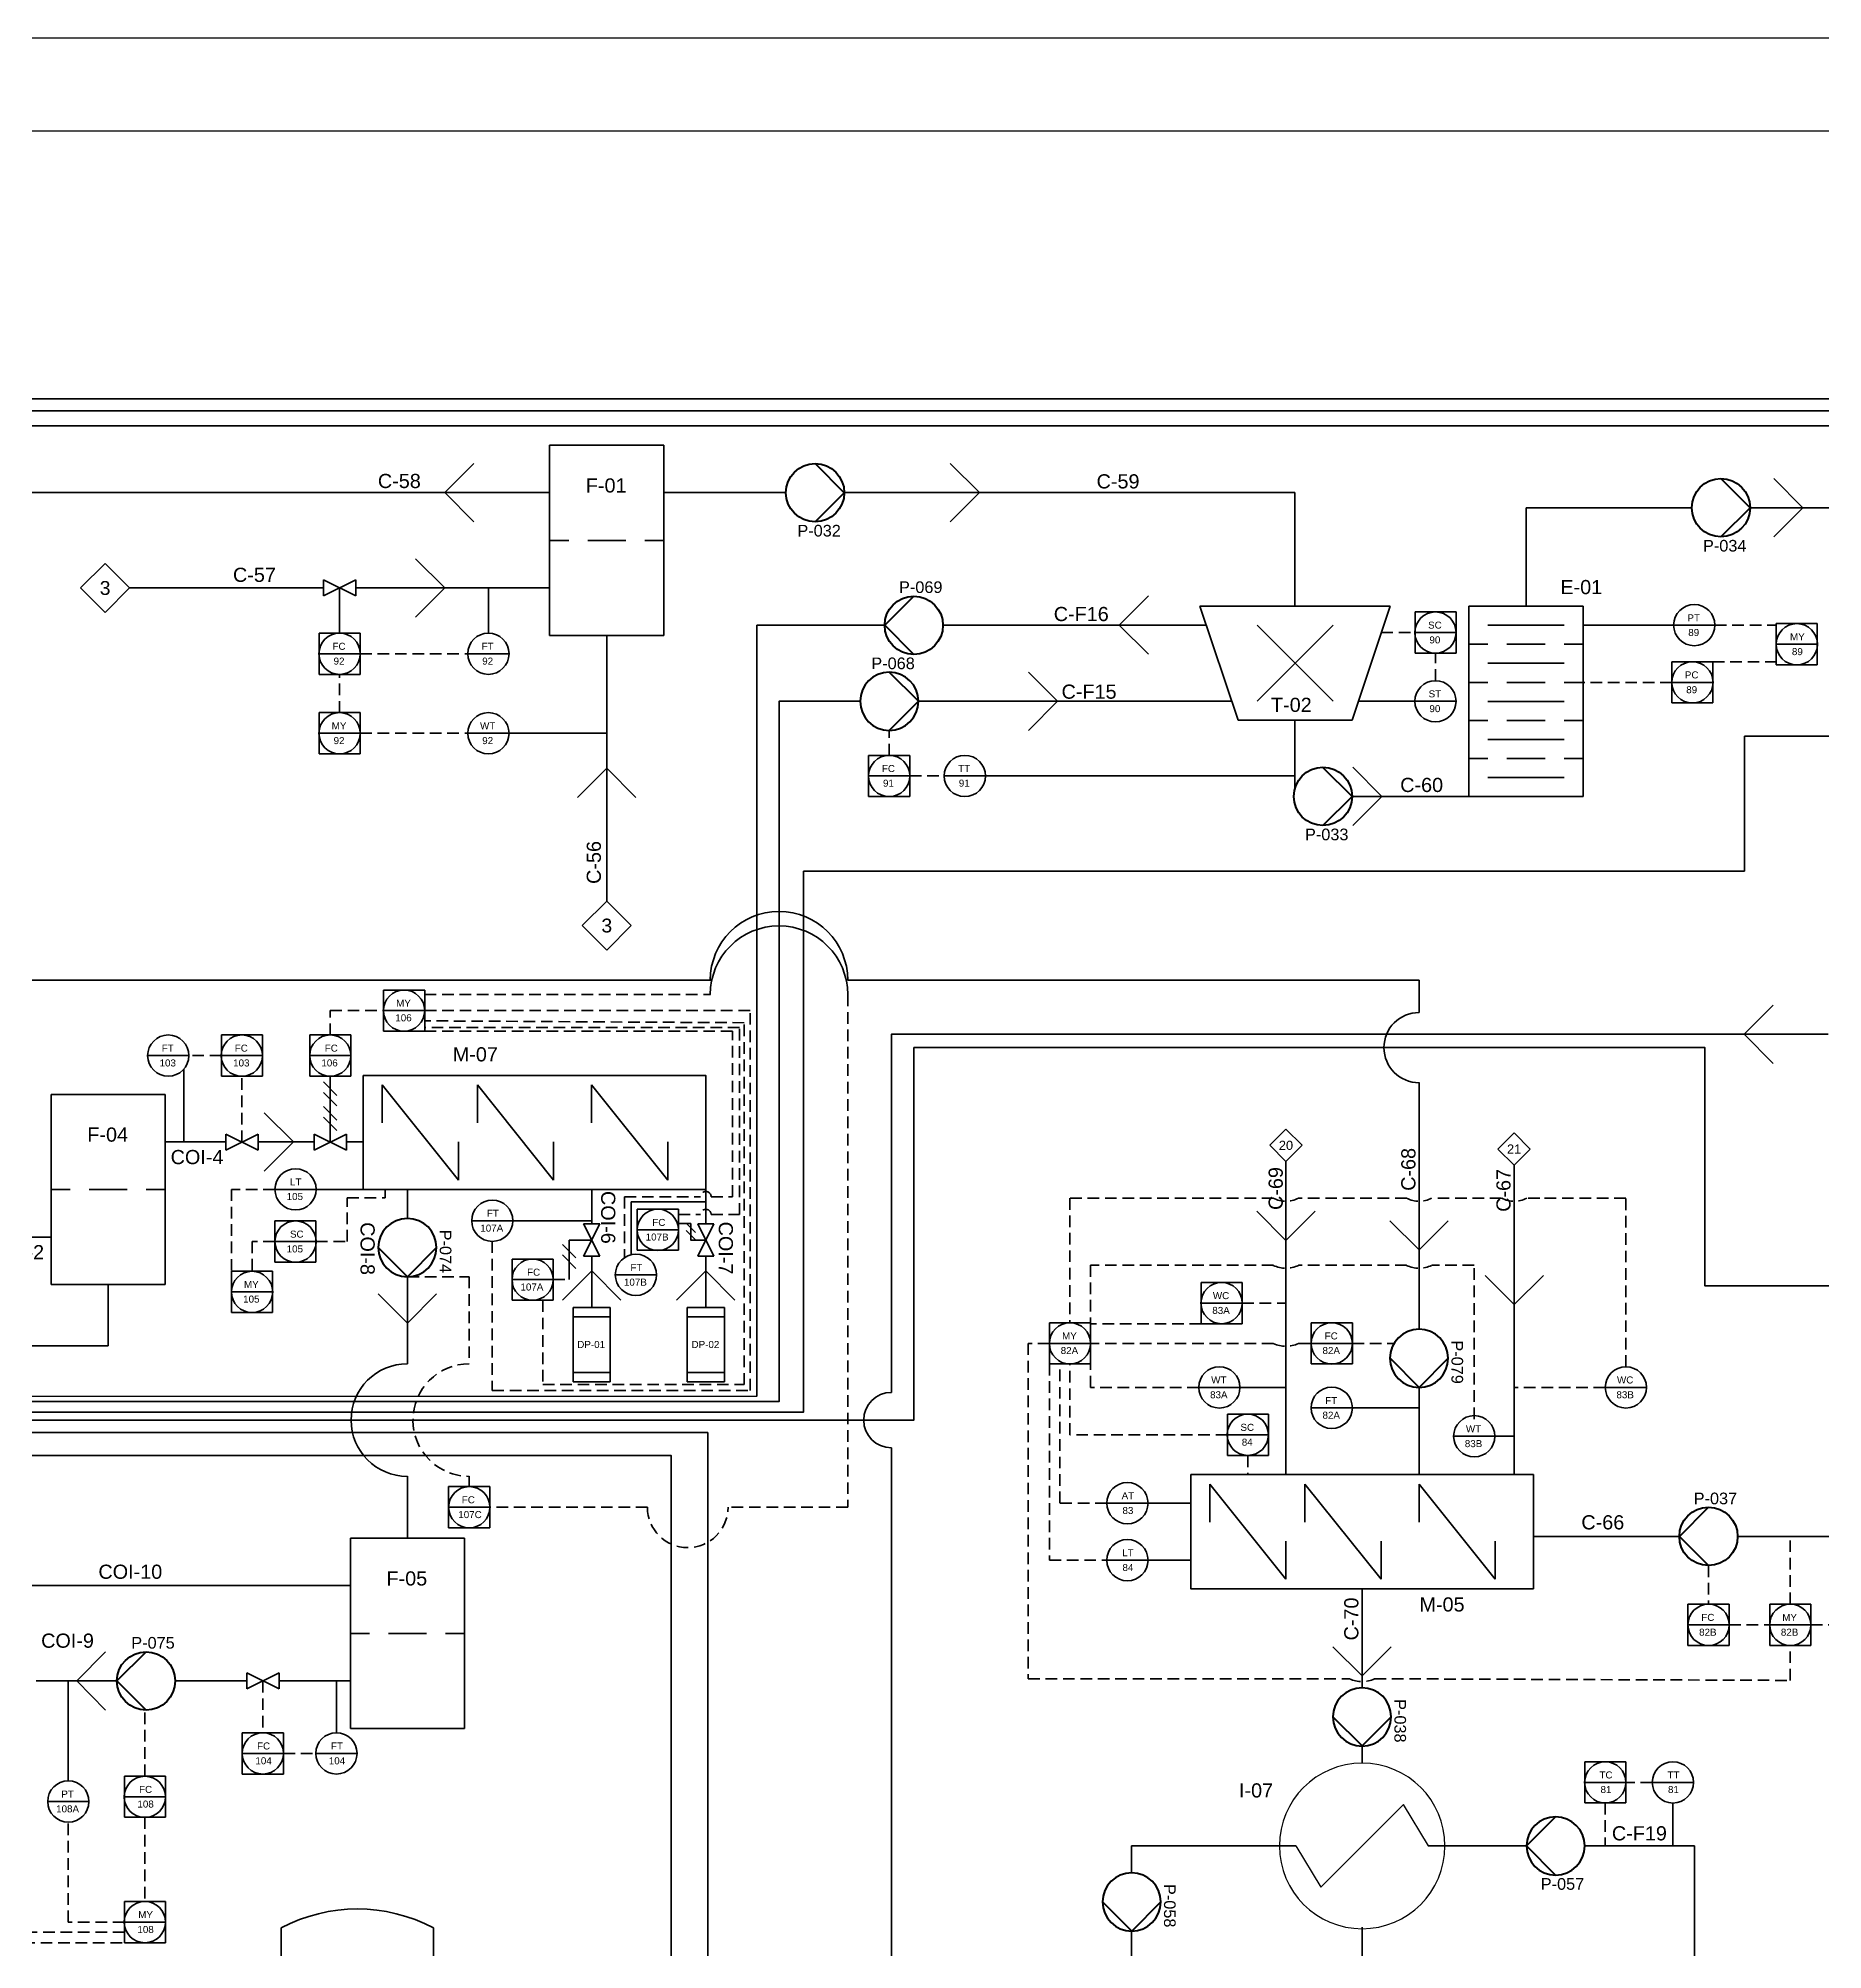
# Paper-space layout 'P&D' of a CAD drawing. Header units: inches, sheet in millimetres. Extents: x 10 to 410, y 10 to 291.
# Drawn here: x 257.3 to 353.3, y 187.7 to 290.6 of the extents above; entities that cross this region are included whole.
import ezdxf
from ezdxf.enums import TextEntityAlignment as Align

# ---------------------------------------------------------------- set-up
doc = ezdxf.new("R2010")
doc.units = ezdxf.units.IN
doc.header["$LTSCALE"] = 5
doc.header["$MEASUREMENT"] = 0
doc.linetypes.add('DASHED2', pattern=[0.375, 0.25, -0.125])
doc.linetypes.add('LÍNEAS_OCULTAS2', pattern=[0.1875, 0.125, -0.0625])
doc.styles.add('TEXTO_CUADRO', font='arial.ttf', dxfattribs={"height": 2})
doc.styles.add('TEXTO_INSTRUMENTOS', font='arial.ttf', dxfattribs={"height": 1})

# ---------------------------------------------------------------- blocks, each defined once
blk = doc.blocks.new('vessel with dished ends')
at = {"lineweight": 35}
for p, q in [((128, 243.23), (128, 254.23)), ((136, 254.23), (136, 243.23))]:
    blk.add_line(p, q, dxfattribs=at)
for centre, start, end in [((132, 246.73), 61.9275, 118.0725), ((132, 250.73), 241.9275, 298.0725)]:
    blk.add_arc(centre, 8.5, start, end, dxfattribs=at)
blk = doc.blocks.new('bomba')
at = {"lineweight": 100}
for p, q in [((186.71, 141.99), (191.7, 137)), ((191.7, 137), (186.71, 132)), ((191.71, 137), (191.7, 137)), ((186.71, 132), (186.71, 131.99))]:
    blk.add_line(p, q, dxfattribs=at)
blk.add_circle((186.71, 137), 5, dxfattribs=at)
at = {"lineweight": 100, "style": 'TEXTO_CUADRO'}
blk.add_attdef('P-101', (183.22, 129.4), '', height=2, dxfattribs=at)
blk = doc.blocks.new('INTERCAMBIADOR_DE_CALOR')
for p, q in [((1, 0), (2.5, 2.5)), ((7.5, -2.5), (2.5, 2.5)), ((0, 0), (1, 0)), ((9, 0), (7.5, -2.5)), ((9, 0), (10, 0))]:
    blk.add_line(p, q)
blk.add_circle((5, 0), 5)
at = {"style": 'TEXTO_CUADRO'}
blk.add_attdef('TAG', text='', height=2, dxfattribs=at).set_placement((5.87, -6.56), align=Align.MIDDLE_CENTER)
blk = doc.blocks.new('mezclador generico')
at = {"lineweight": 35}
for p, q in [((205.31, 253.06), (206.31, 253.06)), ((206.31, 252.56), (206.31, 252.06)), ((206.31, 252.06), (206.31, 252.56)), ((206.31, 252.56), (210.31, 247.56)), ((206.31, 252.56), (206.31, 250.56)), ((211.31, 252.56), (215.31, 247.56)), ((211.31, 252.56), (211.31, 250.56)), ((217.31, 252.56), (221.31, 247.56)), ((217.31, 252.56), (217.31, 250.56)), ((210.31, 249.56), (210.31, 247.56)), ((215.31, 249.56), (215.31, 247.56)), ((221.31, 249.56), (221.31, 247.56)), ((210.31, 247.56), (210.31, 248.06)), ((211.31, 247.06), (210.31, 247.06))]:
    blk.add_line(p, q, dxfattribs=at)
for points in [[(205.31, 253.06), (205.31, 247.06), (211.31, 247.06)], [(205.31, 253.06), (211.31, 253.06)], [(211.31, 253.06), (217.31, 253.06)], [(211.31, 247.06), (223.31, 247.06), (223.31, 252.56)], [(217.31, 253.06), (223.31, 253.06), (223.31, 252.56)]]:
    blk.add_lwpolyline(points, dxfattribs=at)
blk = doc.blocks.new('filtro presion')
at = {"lineweight": 35}
for p, q in [((303.12, 272.55), (308.12, 272.55)), ((303.12, 272.55), (303.12, 269.55)), ((303.12, 272.55), (304.12, 272.55)), ((305.12, 271.55), (305.12, 272.55)), ((307.12, 271.55), (307.12, 272.55)), ((313.12, 272.55), (308.12, 272.55)), ((309.12, 271.55), (309.12, 272.55)), ((311.12, 271.55), (311.12, 272.55)), ((313.12, 272.55), (312.12, 272.55)), ((313.12, 272.55), (313.12, 269.55)), ((304.12, 271.55), (304.12, 269.55)), ((306.12, 271.55), (306.12, 269.55)), ((308.12, 271.55), (308.12, 269.55)), ((308.12, 271.55), (308.12, 269.55)), ((310.12, 271.55), (310.12, 269.55)), ((312.12, 271.55), (312.12, 269.55)), ((305.12, 270.55), (305.12, 268.55)), ((307.12, 270.55), (307.12, 268.55)), ((309.12, 270.55), (309.12, 268.55)), ((311.12, 270.55), (311.12, 268.55)), ((303.12, 266.55), (303.12, 269.55)), ((304.12, 267.55), (304.12, 269.55)), ((306.12, 267.55), (306.12, 269.55)), ((308.12, 267.55), (308.12, 269.55)), ((308.12, 267.55), (308.12, 269.55)), ((310.12, 267.55), (310.12, 269.55)), ((312.12, 267.55), (312.12, 269.55)), ((313.12, 266.55), (313.12, 269.55)), ((305.12, 267.55), (305.12, 266.55)), ((307.12, 267.55), (307.12, 266.55)), ((309.12, 267.55), (309.12, 266.55)), ((311.12, 267.55), (311.12, 266.55)), ((303.12, 266.55), (308.12, 266.55)), ((303.12, 266.55), (304.12, 266.55)), ((313.12, 266.55), (308.12, 266.55)), ((313.12, 266.55), (312.12, 266.55))]:
    blk.add_line(p, q, dxfattribs=at)
blk = doc.blocks.new('crushing-grinding mixer')
at = {"lineweight": 35}
for p, q in [((30.77, 214.02), (20.77, 214.02)), ((20.77, 214.02), (22.77, 208.02)), ((30.77, 214.02), (28.77, 208.02)), ((25.77, 211.02), (23.77, 213.02)), ((25.77, 211.02), (27.77, 213.02)), ((23.77, 209.02), (25.77, 211.02)), ((27.77, 209.02), (25.77, 211.02)), ((22.77, 208.02), (28.77, 208.02))]:
    blk.add_line(p, q, dxfattribs=at)
blk = doc.blocks.new('Filtro (general)')
at = {"lineweight": 35}
for p, q in [((289.34, 272.34), (286.34, 272.34)), ((286.34, 272.34), (286.34, 267.34)), ((289.34, 272.34), (292.34, 272.34)), ((292.34, 272.34), (292.34, 267.34)), ((286.34, 262.34), (286.34, 267.34)), ((286.34, 267.34), (287.34, 267.34)), ((286.34, 267.34), (287.34, 267.34)), ((288.34, 267.34), (290.34, 267.34)), ((292.34, 267.34), (291.34, 267.34)), ((292.34, 267.34), (291.34, 267.34)), ((292.34, 262.34), (292.34, 267.34)), ((289.34, 262.34), (286.34, 262.34)), ((289.34, 262.34), (292.34, 262.34))]:
    blk.add_line(p, q, dxfattribs=at)
blk = doc.blocks.new('Valvula generica')
at = {"color": 7, "lineweight": 35}
for p, q in [((242.61, 259.1), (243.46, 257.4)), ((242.61, 259.1), (243.46, 259.1)), ((242.61, 257.4), (243.46, 259.1)), ((242.61, 257.4), (243.46, 257.4))]:
    blk.add_line(p, q, dxfattribs=at)
blk = doc.blocks.new('NUMERADOR_DE_LINEA')
blk.add_lwpolyline([(3.54, -3.54), (7.07, 0), (3.54, 3.54), (0, 0)], close=True)
at = {"style": 'TEXTO_CUADRO'}
blk.add_attdef('NL', text='', height=2, dxfattribs=at).set_placement((3.54, 0), align=Align.MIDDLE_CENTER)
blk = doc.blocks.new('Deposito')
at = {"lineweight": 35}
for p, q in [((283.14, 224.18), (283.14, 222.18)), ((283.14, 224.18), (285.14, 224.18)), ((285.14, 223.68), (283.14, 223.68)), ((285.14, 224.18), (285.14, 223.68)), ((285.14, 223.68), (285.14, 223.18)), ((285.14, 223.18), (285.14, 220.68)), ((283.14, 220.68), (283.14, 222.18)), ((285.14, 220.68), (283.14, 220.68)), ((283.14, 220.68), (283.14, 220.18)), ((285.14, 220.18), (285.14, 220.68)), ((283.14, 220.18), (285.14, 220.18))]:
    blk.add_line(p, q, dxfattribs=at)
at = {"lineweight": 35, "style": 'TEXTO_INSTRUMENTOS'}
blk.add_attdef('DP-XX', (283.31, 222.15), '', height=0.392, dxfattribs=at)
blk = doc.blocks.new('NEUMATICA_VERTICAL')
for p, q in [((0.35, -0.08), (-0.35, 0.63)), ((0.35, -0.63), (-0.35, 0.08))]:
    blk.add_line(p, q)

psp = doc.layouts.new('P&D')

# ---------------------------------------------------------------- linework, layer by layer
at = {"lineweight": 35}
for p, q in [((279.13, 266.14), (280.69, 267.71)), ((307.91, 266.14), (306.34, 267.71)), ((352.23, 265.33), (350.66, 266.9)), ((284.78, 266.14), (274.35, 266.14)), ((279.13, 266.14), (280.69, 264.57)), ((290.92, 266.14), (297.5, 266.14)), ((300.63, 266.14), (324.89, 266.14)), ((307.91, 266.14), (306.34, 264.57)), ((324.89, 266.14), (324.89, 260.03)), ((337.33, 260.03), (337.33, 265.33)), ((346.24, 265.33), (337.33, 265.33)), ((367.14, 265.33), (349.38, 265.33)), ((352.23, 265.33), (350.66, 263.76)), ((279.13, 261.01), (277.56, 262.58)), ((272.6, 261.01), (262.17, 261.01)), ((284.78, 261.01), (274.35, 261.01)), ((279.13, 261.01), (277.56, 259.44)), ((331.35, 258.61), (331.35, 259.72)), ((331.35, 259.72), (332.45, 259.72)), ((333.56, 259.72), (332.45, 259.72)), ((333.56, 258.61), (333.56, 259.72)), ((272.37, 257.47), (272.37, 258.57)), ((272.37, 258.57), (273.47, 258.57)), ((274.58, 258.57), (273.47, 258.57)), ((274.58, 257.47), (274.58, 258.57)), ((287.85, 258.45), (287.85, 244.16)), ((331.35, 258.61), (333.56, 258.61)), ((331.35, 258.61), (331.35, 257.5)), ((333.56, 258.61), (333.56, 257.5)), ((345.28, 259.01), (347.49, 259.01)), ((350.79, 257.98), (350.79, 259.09)), ((350.79, 259.09), (351.9, 259.09)), ((353, 259.09), (351.9, 259.09)), ((353, 257.98), (353, 259.09)), ((272.37, 257.47), (274.58, 257.47)), ((272.37, 257.47), (272.37, 256.36)), ((274.58, 257.47), (274.58, 256.36)), ((280.37, 257.47), (282.59, 257.47)), ((331.35, 257.5), (332.45, 257.5)), ((333.56, 257.5), (332.45, 257.5)), ((353, 257.98), (350.79, 257.98)), ((350.79, 257.98), (350.79, 256.88)), ((353, 257.98), (353, 256.88)), ((272.37, 256.36), (273.47, 256.36)), ((274.58, 256.36), (273.47, 256.36)), ((345.17, 255.93), (345.17, 257.04)), ((345.17, 257.04), (346.28, 257.04)), ((347.38, 257.04), (346.28, 257.04)), ((347.38, 255.93), (347.38, 257.04)), ((350.79, 256.88), (351.9, 256.88)), ((353, 256.88), (351.9, 256.88)), ((345.17, 255.93), (347.38, 255.93)), ((345.17, 255.93), (345.17, 254.83)), ((347.38, 255.93), (347.38, 254.83)), ((272.37, 253.19), (272.37, 254.3)), ((272.37, 254.3), (273.47, 254.3)), ((274.58, 254.3), (273.47, 254.3)), ((274.58, 253.19), (274.58, 254.3)), ((331.35, 254.91), (333.56, 254.91)), ((345.17, 254.83), (346.28, 254.83)), ((347.38, 254.83), (346.28, 254.83)), ((272.37, 253.19), (274.58, 253.19)), ((272.37, 253.19), (272.37, 252.09)), ((274.58, 253.19), (274.58, 252.09)), ((280.37, 253.19), (282.59, 253.19)), ((324.89, 253.88), (324.89, 250.23)), ((272.37, 252.09), (273.47, 252.09)), ((274.58, 252.09), (273.47, 252.09)), ((287.85, 251.31), (286.28, 249.74)), ((287.85, 251.31), (289.42, 249.74)), ((301.94, 250.89), (301.94, 252)), ((301.94, 252), (303.05, 252)), ((304.16, 252), (303.05, 252)), ((304.16, 250.89), (304.16, 252)), ((329.57, 249.79), (328.01, 251.36)), ((301.94, 250.89), (304.16, 250.89)), ((301.94, 250.89), (301.94, 249.79)), ((304.16, 250.89), (304.16, 249.79)), ((306.02, 250.89), (308.23, 250.89)), ((301.94, 249.79), (303.05, 249.79)), ((304.16, 249.79), (303.05, 249.79)), ((327.96, 249.79), (334.25, 249.79)), ((329.57, 249.79), (328.01, 248.22)), ((275.84, 238.26), (275.84, 239.37)), ((276.94, 239.37), (275.84, 239.37)), ((276.94, 239.37), (278.05, 239.37)), ((278.05, 238.26), (278.05, 239.37)), ((275.84, 238.26), (278.05, 238.26)), ((275.84, 238.26), (275.84, 237.16)), ((278.05, 238.26), (278.05, 237.16)), ((267.11, 235.84), (267.11, 236.95)), ((268.21, 236.95), (267.11, 236.95)), ((268.21, 236.95), (269.32, 236.95)), ((269.32, 235.84), (269.32, 236.95)), ((271.86, 235.84), (271.86, 236.95)), ((272.97, 236.95), (271.86, 236.95)), ((272.97, 236.95), (274.08, 236.95)), ((274.08, 235.84), (274.08, 236.95)), ((276.94, 237.16), (275.84, 237.16)), ((276.94, 237.16), (278.05, 237.16)), ((263.15, 235.84), (265.36, 235.84)), ((267.11, 235.84), (269.32, 235.84)), ((267.11, 235.84), (267.11, 234.73)), ((269.32, 235.84), (269.32, 234.73)), ((271.86, 235.84), (274.08, 235.84)), ((271.86, 235.84), (271.86, 234.73)), ((274.08, 235.84), (274.08, 234.73)), ((268.21, 234.73), (267.11, 234.73)), ((268.21, 234.73), (269.32, 234.73)), ((272.97, 234.73), (271.86, 234.73)), ((272.97, 234.73), (274.08, 234.73)), ((324.4, 213.29), (324.4, 230.13)), ((336.69, 213.29), (336.69, 229.94)), ((269.99, 228.64), (272.2, 228.64)), ((289.49, 226.46), (289.49, 227.57)), ((290.6, 227.57), (289.49, 227.57)), ((290.6, 227.57), (291.71, 227.57)), ((291.71, 226.46), (291.71, 227.57)), ((324.4, 225.89), (322.83, 227.46)), ((324.4, 225.89), (325.97, 227.46)), ((269.99, 225.83), (269.99, 226.94)), ((271.1, 226.94), (269.99, 226.94)), ((271.1, 226.94), (272.2, 226.94)), ((272.2, 225.83), (272.2, 226.94)), ((280.59, 226.95), (282.8, 226.95)), ((289.49, 226.46), (291.71, 226.46)), ((289.49, 226.46), (289.49, 225.36)), ((291.71, 226.46), (291.71, 225.36)), ((269.99, 225.83), (272.2, 225.83)), ((269.99, 225.83), (269.99, 224.73)), ((272.2, 225.83), (272.2, 224.73)), ((290.6, 225.36), (289.49, 225.36)), ((290.6, 225.36), (291.71, 225.36)), ((271.1, 224.73), (269.99, 224.73)), ((271.1, 224.73), (272.2, 224.73)), ((282.75, 223.78), (282.75, 224.88)), ((283.86, 224.88), (282.75, 224.88)), ((283.86, 224.88), (284.96, 224.88)), ((284.96, 223.78), (284.96, 224.88)), ((267.65, 223.12), (267.65, 224.23)), ((268.76, 224.23), (267.65, 224.23)), ((268.76, 224.23), (269.86, 224.23)), ((269.86, 223.12), (269.86, 224.23)), ((282.75, 223.78), (284.96, 223.78)), ((282.75, 223.78), (282.75, 222.67)), ((284.96, 223.78), (284.96, 222.67)), ((288.32, 224.04), (290.53, 224.04)), ((319.84, 222.52), (319.84, 223.63)), ((319.84, 223.63), (320.94, 223.63)), ((322.05, 223.63), (320.94, 223.63)), ((322.05, 222.52), (322.05, 223.63)), ((336.69, 222.44), (335.12, 224.01)), ((336.69, 222.44), (338.26, 224.01)), ((267.65, 223.12), (269.86, 223.12)), ((267.65, 223.12), (267.65, 222.02)), ((269.86, 223.12), (269.86, 222.02)), ((283.86, 222.67), (282.75, 222.67)), ((283.86, 222.67), (284.96, 222.67)), ((319.84, 222.52), (322.05, 222.52)), ((319.84, 222.52), (319.84, 221.41)), ((322.05, 222.52), (322.05, 221.41)), ((268.76, 222.02), (267.65, 222.02)), ((268.76, 222.02), (269.86, 222.02)), ((311.68, 220.35), (311.68, 221.46)), ((311.68, 221.46), (312.78, 221.46)), ((313.89, 221.46), (312.78, 221.46)), ((313.89, 220.35), (313.89, 221.46)), ((319.84, 221.41), (320.94, 221.41)), ((322.05, 221.41), (320.94, 221.41)), ((325.77, 220.35), (325.77, 221.46)), ((325.77, 221.46), (326.87, 221.46)), ((327.98, 221.46), (326.87, 221.46)), ((327.98, 220.35), (327.98, 221.46)), ((311.68, 220.35), (313.89, 220.35)), ((311.68, 220.35), (311.68, 219.25)), ((313.89, 220.35), (313.89, 219.25)), ((325.77, 220.35), (327.98, 220.35)), ((325.77, 220.35), (325.77, 219.25)), ((327.98, 220.35), (327.98, 219.25)), ((311.68, 219.25), (312.78, 219.25)), ((313.89, 219.25), (312.78, 219.25)), ((325.77, 219.25), (326.87, 219.25)), ((327.98, 219.25), (326.87, 219.25)), ((319.72, 217.98), (321.93, 217.98)), ((341.59, 217.98), (343.81, 217.98)), ((321.25, 215.43), (321.25, 216.54)), ((321.25, 216.54), (322.35, 216.54)), ((323.46, 216.54), (322.35, 216.54)), ((323.46, 215.43), (323.46, 216.54)), ((325.77, 216.88), (327.98, 216.88)), ((293.29, 215.55), (185.24, 215.55)), ((293.29, 191.64), (293.29, 215.55)), ((321.25, 215.43), (323.46, 215.43)), ((321.25, 215.43), (321.25, 214.32)), ((323.46, 215.43), (323.46, 214.32)), ((333.44, 215.35), (335.65, 215.35)), ((321.25, 214.32), (322.35, 214.32)), ((323.46, 214.32), (322.35, 214.32)), ((319.28, 210.21), (319.28, 213.29)), ((279.34, 211.53), (279.34, 212.64)), ((280.45, 212.64), (279.34, 212.64)), ((280.45, 212.64), (281.56, 212.64)), ((281.56, 211.53), (281.56, 212.64)), ((281.56, 211.53), (279.34, 211.53)), ((279.34, 211.53), (279.34, 210.42)), ((281.56, 211.53), (281.56, 210.42)), ((316.97, 211.75), (314.76, 211.75)), ((280.45, 210.42), (279.34, 210.42)), ((280.45, 210.42), (281.56, 210.42)), ((316.97, 208.68), (314.76, 208.68)), ((328.5, 201.81), (328.5, 207.14)), ((346.04, 205.2), (346.04, 206.31)), ((346.04, 206.31), (347.15, 206.31)), ((348.26, 206.31), (347.15, 206.31)), ((348.26, 205.2), (348.26, 206.31)), ((350.44, 205.2), (350.44, 206.31)), ((350.44, 206.31), (351.55, 206.31)), ((352.65, 206.31), (351.55, 206.31)), ((352.65, 205.2), (352.65, 206.31)), ((346.04, 205.2), (348.26, 205.2)), ((346.04, 205.2), (346.04, 204.09)), ((348.26, 205.2), (348.26, 204.09)), ((350.44, 205.2), (352.65, 205.2)), ((350.44, 205.2), (350.44, 204.09)), ((352.65, 205.2), (352.65, 204.09)), ((328.5, 202.45), (326.93, 204.01)), ((328.5, 202.45), (330.07, 204.01)), ((346.04, 204.09), (347.15, 204.09)), ((348.26, 204.09), (347.15, 204.09)), ((350.44, 204.09), (351.55, 204.09)), ((352.65, 204.09), (351.55, 204.09)), ((268.23, 198.28), (268.23, 199.39)), ((269.34, 199.39), (268.23, 199.39)), ((269.34, 199.39), (270.45, 199.39)), ((270.45, 198.28), (270.45, 199.39)), ((328.5, 197.75), (328.5, 198.67)), ((270.45, 198.28), (268.23, 198.28)), ((268.23, 198.28), (268.23, 197.17)), ((270.45, 198.28), (270.45, 197.17)), ((274.4, 198.28), (272.19, 198.28)), ((340.49, 196.72), (340.49, 197.83)), ((340.49, 197.83), (341.59, 197.83)), ((342.7, 197.83), (341.59, 197.83)), ((342.7, 196.72), (342.7, 197.83)), ((261.89, 195.94), (261.89, 197.05)), ((262.99, 197.05), (261.89, 197.05)), ((262.99, 197.05), (264.1, 197.05)), ((264.1, 195.94), (264.1, 197.05)), ((269.34, 197.17), (268.23, 197.17)), ((269.34, 197.17), (270.45, 197.17)), ((342.7, 196.72), (340.49, 196.72)), ((340.49, 196.72), (340.49, 195.62)), ((342.7, 196.72), (342.7, 195.62)), ((346.33, 196.72), (344.12, 196.72)), ((257.76, 195.69), (259.98, 195.69)), ((264.1, 195.94), (261.89, 195.94)), ((261.89, 195.94), (261.89, 194.84)), ((264.1, 195.94), (264.1, 194.84)), ((340.49, 195.62), (341.59, 195.62)), ((342.7, 195.62), (341.59, 195.62)), ((262.99, 194.84), (261.89, 194.84)), ((262.99, 194.84), (264.1, 194.84)), ((293.29, 188.97), (293.29, 191.64)), ((261.89, 189.2), (261.89, 190.31)), ((262.99, 190.31), (261.89, 190.31)), ((262.99, 190.31), (264.1, 190.31)), ((264.1, 189.2), (264.1, 190.31)), ((264.1, 189.2), (261.89, 189.2)), ((261.89, 189.2), (261.89, 188.09)), ((264.1, 189.2), (264.1, 188.09)), ((293.29, 174.78), (293.29, 188.97)), ((328.5, 181.58), (328.5, 188.92)), ((262.99, 188.09), (261.89, 188.09)), ((262.99, 188.09), (264.1, 188.09))]:
    psp.add_line(p, q, dxfattribs=at)
at = {"color": 3, "lineweight": 35}
for p, q in [((273.47, 258.57), (273.47, 261.01)), ((281.48, 258.57), (281.48, 261.01)), ((345.28, 259.01), (340.4, 259.01)), ((328.31, 254.91), (331.35, 254.91)), ((282.59, 253.19), (287.85, 253.19)), ((308.23, 250.89), (324.89, 250.89)), ((265.08, 231.19), (265.08, 235.1)), ((272.97, 231.19), (272.97, 234.73)), ((272.2, 228.64), (274.74, 228.64)), ((289.16, 227.96), (293.18, 227.96)), ((282.8, 226.95), (287.04, 226.95)), ((285.82, 223.78), (285.82, 225.91)), ((285.82, 225.91), (287.04, 225.91)), ((321.93, 217.98), (324.4, 217.98)), ((327.98, 216.88), (331.57, 216.88)), ((335.65, 215.35), (336.69, 215.35)), ((319.28, 211.75), (316.97, 211.75)), ((319.28, 208.68), (316.97, 208.68)), ((273.3, 199.39), (273.3, 202.18)), ((345.23, 195.62), (345.23, 193.3))]:
    psp.add_line(p, q, dxfattribs=at)
at = {"color": 5, "lineweight": 35}
for p, q in [((315.43, 259.01), (317, 260.58)), ((310.75, 259.01), (320.11, 259.01)), ((315.43, 259.01), (317, 257.44)), ((312.11, 254.91), (310.55, 256.48)), ((312.11, 254.91), (310.55, 253.34)), ((312.11, 254.91), (317.67, 254.91)), ((317.67, 254.91), (321.48, 254.91)), ((349.06, 236.99), (350.63, 238.56)), ((349.06, 236.99), (350.63, 235.42)), ((353.59, 236.99), (349.06, 236.99)), ((319.7, 193.3), (316.1, 193.3)), ((340.49, 193.3), (346.39, 193.3))]:
    psp.add_line(p, q, dxfattribs=at)
at = {"color": 3, "linetype": 'LÍNEAS_OCULTAS2', "lineweight": 35}
for p, q in [((329.54, 258.61), (331.35, 258.61)), ((347.49, 259.01), (350.79, 259.01)), ((274.58, 257.47), (280.37, 257.47)), ((332.45, 256.02), (332.45, 257.5)), ((273.47, 254.3), (273.47, 256.36)), ((347.38, 257.04), (350.79, 257.04)), ((345.17, 255.93), (340.4, 255.93)), ((274.58, 253.19), (280.37, 253.19)), ((303.05, 252), (303.05, 253.33)), ((304.16, 250.89), (306.02, 250.89)), ((272.97, 236.95), (272.97, 238.26)), ((272.97, 238.26), (275.84, 238.26)), ((268.21, 231.19), (268.21, 234.73)), ((269.99, 225.83), (268.76, 225.83)), ((268.76, 225.83), (268.76, 224.23)), ((284.96, 223.78), (285.82, 223.78)), ((323.73, 220.35), (313.89, 220.35)), ((325.08, 220.35), (325.77, 220.35)), ((327.98, 220.35), (330.23, 220.35)), ((341.59, 217.98), (336.69, 217.98)), ((322.35, 214.32), (322.35, 213.29)), ((351.55, 206.31), (351.55, 209.96)), ((348.26, 205.2), (350.44, 205.2)), ((352.65, 205.2), (353.63, 205.2)), ((269.34, 202.18), (269.34, 199.39)), ((344.12, 196.72), (342.7, 196.72))]:
    psp.add_line(p, q, dxfattribs=at)
at = {"linetype": 'ByBlock', "lineweight": 35}
for p, q in [((364.06, 253.03), (349.08, 253.03)), ((349.08, 253.03), (349.08, 245.76))]:
    psp.add_line(p, q, dxfattribs=at)
at = {"color": 6, "lineweight": 35}
for p, q in [((270.99, 231.19), (269.42, 232.76)), ((264.09, 231.19), (267.34, 231.19)), ((269.09, 231.19), (272.09, 231.19)), ((270.99, 231.19), (269.42, 229.62)), ((273.84, 231.19), (274.74, 231.19)), ((331.57, 221.12), (331.57, 229.94)), ((331.57, 225.38), (330, 226.95)), ((331.57, 225.38), (333.14, 226.95)), ((254.73, 226.07), (257.95, 226.07)), ((277.12, 221.44), (275.55, 223.01)), ((277.12, 221.44), (278.69, 223.01)), ((331.57, 213.29), (331.57, 217.98)), ((259.32, 202.18), (260.88, 203.75)), ((261.49, 202.18), (257.14, 202.18)), ((259.32, 202.18), (260.88, 200.61)), ((268.47, 202.18), (264.63, 202.18)), ((274.05, 202.18), (270.21, 202.18))]:
    psp.add_line(p, q, dxfattribs=at)
at = {"color": 18, "lineweight": 35, "true_color": 0x000000}
for p, q in [((287.04, 228.63), (287.04, 226.79)), ((293.18, 228.63), (293.18, 226.79)), ((287.04, 225.04), (287.04, 222.28)), ((293.18, 225.04), (293.18, 222.28)), ((287.04, 224.25), (285.47, 222.68)), ((287.04, 224.25), (288.61, 222.68)), ((293.18, 224.25), (291.61, 222.68)), ((293.18, 224.25), (294.75, 222.68))]:
    psp.add_line(p, q, dxfattribs=at)
at = {"color": 30, "lineweight": 35, "true_color": 0xf8991e}
for p, q in [((261.02, 223.51), (261.02, 220.22)), ((261.02, 220.22), (252.07, 220.22)), ((250.75, 207.31), (274.05, 207.31))]:
    psp.add_line(p, q, dxfattribs=at)
for points in [[(10, 10), (410, 10), (410, 290.6), (10, 290.6)], [(15, 15), (405, 15), (405, 285.6), (15, 285.6)]]:
    psp.add_lwpolyline(points, close=True)
at = {"color": 1, "lineweight": 35}
psp.add_lwpolyline([(82.32, 267.65), (82.32, 271.19), (369.15, 271.19), (397.93, 271.19), (397.93, 161.73), (341.34, 161.73), (341.34, 91.19), (315.34, 91.19)], dxfattribs=at)
at = {"color": 5, "lineweight": 35}
for points in [[(120.02, 270.55), (396.56, 270.55), (396.56, 164.52), (338.43, 164.52), (338.43, 107.69), (317.8, 107.69)], [(120.02, 269.73), (394.92, 269.73), (394.92, 166.09), (337.5, 166.09), (337.5, 110.72), (317.8, 110.72)], [(295.93, 259.01), (295.93, 217.51), (189.43, 217.48), (189.43, 221.69)], [(302.81, 259.01), (295.93, 259.01)], [(310.75, 259.01), (305.95, 259.01)], [(301.48, 254.91), (297.12, 254.91), (297.12, 227.28)], [(312.11, 254.91), (304.62, 254.91)], [(349.06, 236.99), (303.17, 236.99), (303.17, 217.71)], [(297.12, 231.14), (297.12, 217.22), (211.66, 217.22), (187.45, 217.22), (187.45, 221.46)], [(96.85, 195.45), (96.85, 200.36), (111.86, 200.36), (111.86, 206.6), (148.38, 206.6), (148.38, 193.85), (198.56, 193.85), (198.56, 214.32), (279.38, 214.32)], [(279.38, 214.32), (291.31, 214.32), (291.31, 160.7)], [(303.17, 214.73), (303.17, 177.29), (312.98, 177.29), (312.98, 160.89)], [(316.1, 193.3), (316.1, 191.85)], [(319.7, 193.3), (324.94, 193.3)], [(332.06, 193.3), (337.35, 193.3)], [(346.39, 193.3), (346.39, 169.63)], [(316.1, 188.72), (316.1, 162.21), (316.1, 160.89)]]:
    psp.add_lwpolyline(points, dxfattribs=at)
at = {"lineweight": 35}
psp.add_lwpolyline([(274.35, 266.14), (77.66, 266.14)], dxfattribs=at)
at = {"color": 6, "lineweight": 35}
for points in [[(293.43, 239.9), (234.36, 239.9), (234.47, 249.04)], [(331.57, 238.16), (331.57, 239.9), (300.82, 239.9)], [(331.57, 229.94), (331.57, 234.39)], [(277.12, 228.63), (277.12, 227.08)], [(277.12, 223.94), (277.12, 219.25)], [(277.12, 213.2), (277.12, 210.66)], [(277.12, 210.66), (277.12, 209.87)]]:
    psp.add_lwpolyline(points, dxfattribs=at)
at = {"color": 18, "lineweight": 35, "true_color": 0x000000}
for points in [[(349.08, 245.76), (298.44, 245.76), (298.44, 216.65), (282.98, 216.65), (181.21, 216.65), (129.87, 216.65), (129.87, 212.07), (82.9, 212.07), (82.9, 205.7)], [(364.87, 223.44), (346.95, 223.44), (346.95, 236.27), (304.38, 236.27), (304.38, 216.22), (131.2, 216.22), (131.2, 211.37), (83.92, 211.37), (83.92, 205.46)], [(337.72, 209.96), (345.58, 209.96)], [(348.72, 209.96), (362.82, 209.96)]]:
    psp.add_lwpolyline(points, dxfattribs=at)
at = {"color": 3, "linetype": 'LÍNEAS_OCULTAS2', "lineweight": 35}
for points in [[(278.05, 239.12), (293.43, 239.12)], [(300.82, 239.12), (300.82, 211.53), (294.39, 211.53)], [(281.69, 225.84), (281.69, 217.82), (295.56, 217.82), (295.56, 238.26), (278.05, 238.26)], [(284.41, 222.67), (284.41, 218.13), (295.25, 218.13), (295.25, 237.61), (278.05, 237.71)], [(293.47, 227.28), (294.99, 227.28), (294.99, 237.35), (278.05, 237.35)], [(293.47, 228.24), (294.61, 228.24), (294.61, 237.16), (278.05, 237.16)], [(267.11, 235.84), (265.36, 235.84)], [(269.99, 228.64), (267.65, 228.64), (267.65, 224.23)], [(272.2, 225.83), (273.88, 225.83), (273.88, 228.19), (275.92, 228.19), (275.92, 228.63)], [(288.81, 228.24), (288.81, 224.96)], [(288.81, 228.24), (292.9, 228.24)], [(323.73, 228.17), (312.78, 228.17), (312.78, 221.46)], [(330.9, 228.17), (325.08, 228.17)], [(336.01, 228.17), (332.25, 228.17)], [(338.07, 228.17), (337.36, 228.17)], [(342.7, 219.09), (342.7, 228.17), (338.07, 228.17)], [(291.71, 227.28), (292.9, 227.28)], [(323.73, 224.56), (313.89, 224.56), (313.89, 221.46)], [(330.9, 224.56), (325.08, 224.56)], [(334.54, 216.27), (334.54, 224.56), (332.25, 224.56)], [(277.12, 223.94), (280.45, 223.94), (280.45, 219.25)], [(322.05, 222.52), (324.4, 222.52)], [(319.84, 221.41), (313.89, 221.41)], [(311.68, 220.35), (310.53, 220.35), (310.53, 202.3), (327.83, 202.3)], [(311.68, 219.25), (311.68, 208.68), (314.76, 208.68)], [(314.76, 211.75), (312.23, 211.75), (312.23, 219.25)], [(321.25, 215.43), (312.78, 215.43), (312.78, 219.25)], [(319.72, 217.98), (313.89, 217.98), (313.89, 219.25)], [(280.45, 213.2), (280.45, 212.64)], [(290.04, 211.53), (281.56, 211.53)], [(347.15, 208.39), (347.15, 206.31)], [(329.17, 202.3), (351.55, 202.21), (351.55, 204.09)], [(262.99, 197.05), (262.99, 200.62)], [(270.45, 198.28), (272.19, 198.28)], [(341.59, 195.62), (341.59, 193.3), (340.49, 193.3)], [(261.89, 189.2), (258.87, 189.2), (258.87, 194.59)], [(262.99, 194.84), (262.99, 190.31)], [(240.51, 189.2), (240.51, 188.09), (261.89, 188.09)], [(261.89, 188.65), (254.18, 188.65)]]:
    psp.add_lwpolyline(points, dxfattribs=at)
at = {"color": 3, "lineweight": 35}
for points in [[(289.16, 227.96), (289.16, 225.11)], [(291.71, 226.8), (292.37, 226.8), (292.37, 225.91), (293.18, 225.91)], [(258.87, 196.8), (258.87, 202.18)]]:
    psp.add_lwpolyline(points, dxfattribs=at)
at = {"lineweight": 35}
for centre in [(332.45, 258.61), (346.38, 259.01), (273.47, 257.47), (281.48, 257.47), (351.9, 257.98), (346.28, 255.93), (332.45, 254.91), (273.47, 253.19), (281.48, 253.19), (303.05, 250.89), (307.12, 250.89), (276.94, 238.26), (264.25, 235.84), (268.21, 235.84), (272.97, 235.84), (271.1, 228.64), (281.69, 226.95), (290.6, 226.46), (271.1, 225.83), (283.86, 223.78), (289.42, 224.04), (268.76, 223.12), (320.94, 222.52), (312.78, 220.35), (326.87, 220.35), (320.82, 217.98), (342.7, 217.98), (326.87, 216.88), (322.35, 215.43), (334.54, 215.35), (280.45, 211.53), (315.87, 211.75), (315.87, 208.68), (347.15, 205.2), (351.55, 205.2), (269.34, 198.28), (273.3, 198.28), (341.59, 196.72), (345.23, 196.72), (258.87, 195.69), (262.99, 195.94), (262.99, 189.2)]:
    psp.add_circle(centre, 1.11, dxfattribs=at)
at = {"color": 6, "lineweight": 35}
for centre, radius, start, end in [((297.12, 239.9), 3.7, 0, 180), ((331.57, 236.27), 1.89, 90, 270), ((277.12, 216.22), 3.03, 90, 270)]:
    psp.add_arc(centre, radius, start, end, dxfattribs=at)
at = {"color": 3, "lineweight": 35}
psp.add_arc((297.12, 239.12), 3.7, 0, 180, dxfattribs=at)
at = {"color": 3, "linetype": 'LÍNEAS_OCULTAS2', "lineweight": 35}
for centre, radius, start, end in [((293.18, 228.24), 0.288, 0, 180), ((293.18, 227.28), 0.288, 0, 180), ((324.4, 229.5), 1.5, 243.256, 296.744), ((331.57, 229.5), 1.5, 243.256, 296.744), ((336.69, 229.5), 1.5, 243.256, 296.744), ((324.4, 225.89), 1.5, 243.256, 296.744), ((331.57, 225.89), 1.5, 243.256, 296.744), ((324.4, 221.69), 1.5, 243.256, 296.744), ((280.45, 216.22), 3.03, 90, 270), ((292.21, 211.53), 2.17, 180, 0), ((328.5, 203.64), 1.5, 243.256, 296.744)]:
    psp.add_arc(centre, radius, start, end, dxfattribs=at)
at = {"color": 5, "lineweight": 35}
psp.add_arc((303.17, 216.22), 1.49, 90, 270, dxfattribs=at)

# ---------------------------------------------------------------- block references
at = {"lineweight": 35, "xscale": 1.024361001701435, "yscale": 1.024361001701435, "zscale": 1.024361001701435}
for name, p in [('Filtro (general)', (-8.54, -10.28)), ('mezclador generico', (64.43, -24.45)), ('Filtro (general)', (-35.37, -45.22)), ('mezclador generico', (108.97, -45.94)), ('Filtro (general)', (-19.26, -69.11))]:
    psp.add_blockref(name, p, dxfattribs=at)
at = {"color": 1, "linetype": 'DASHED2', "lineweight": 35}
ref = psp.add_blockref('bomba', (240.49, 223.16), dxfattribs=dict(at, xscale=0.3137173204244906, yscale=0.3137173204244906, zscale=0.3137173204244906))
ref.add_attrib('P-101', 'P-032', (298.11, 263.78), dxfattribs={"lineweight": 100, "height": 0.627, "rotation": 360, "style": 'TEXTO_CUADRO'})
ref = psp.add_blockref('bomba', (289.24, 222.35), dxfattribs=dict(at, xscale=0.3137173204244906, yscale=0.3137173204244906, zscale=0.3137173204244906))
ref.add_attrib('P-101', 'P-034', (346.85, 262.97), dxfattribs={"lineweight": 100, "height": 0.627, "rotation": 360, "style": 'TEXTO_CUADRO'})
at = {"color": 5, "lineweight": 35}
for p, xscale, yscale, zscale, values in [((259.53, 261.01), 0.3730871153243692, 0.3730871153243692, 0.3730871153243692, {'NL': '3'}), ((286.53, 242.84), 0.3730871153243692, 0.3730871153243692, 0.3730871153243692, {'NL': '3'}), ((323.53, 231.01), 0.2470492209413802, 0.2470492209413802, 0.2470492209413802, {'NL': '20'}), ((335.81, 230.81), 0.2470492209413802, 0.2470492209413802, 0.2470492209413802, {'NL': '21'})]:
    psp.add_blockref('NUMERADOR_DE_LINEA', p, dxfattribs=dict(at, xscale=xscale, yscale=yscale, zscale=zscale)).add_auto_attribs(values)
at = {"color": 3, "linetype": 'LÍNEAS_OCULTAS2', "lineweight": 35, "xscale": 1.024361001701435, "yscale": 1.024361001701435, "zscale": 1.024361001701435}
for p, rotation in [((8.93, 509.97), 270), ((3.67, 480.14), 270), ((8.43, 480.14), 270), ((535.99, 490.46), 180), ((542.14, 490.46), 180), ((4.8, 451.14), 270)]:
    psp.add_blockref('Valvula generica', p, dxfattribs=dict(at, rotation=rotation))
at = {"color": 1, "linetype": 'DASHED2', "lineweight": 35}
ref = psp.add_blockref('bomba', (362.95, 301.98), dxfattribs=dict(at, xscale=0.3137173204244906, yscale=0.3137173204244906, zscale=0.3137173204244906, rotation=180))
ref.add_attrib('P-101', 'P-069', (303.58, 260.74), dxfattribs={"lineweight": 100, "height": 0.627, "rotation": 360, "style": 'TEXTO_CUADRO'})
at = {"color": 32, "lineweight": 35, "true_color": 0xcd6928, "xscale": 1.024361001701435, "yscale": 1.024361001701435, "zscale": 1.024361001701435}
psp.add_blockref('crushing-grinding mixer', (298.5, 40.8), dxfattribs=at)
at = {"lineweight": 35, "xscale": 1.024361001701435, "yscale": 1.024361001701435, "zscale": 1.024361001701435, "rotation": 90}
psp.add_blockref('filtro presion', (613.44, -60.72), dxfattribs=at)
at = {"color": 1, "linetype": 'DASHED2', "lineweight": 35}
ref = psp.add_blockref('bomba', (244.48, 297.89), dxfattribs=dict(at, xscale=-0.3137173204244906, yscale=0.3137173204244906, zscale=0.3137173204244906, rotation=180))
ref.add_attrib('P-101', 'P-068', (302.09, 256.64), dxfattribs={"lineweight": 100, "height": 0.627, "style": 'TEXTO_CUADRO'})
ref = psp.add_blockref('bomba', (267.82, 206.81), dxfattribs=dict(at, xscale=0.3137173204244906, yscale=0.3137173204244906, zscale=0.3137173204244906))
ref.add_attrib('P-101', 'P-033', (325.43, 247.43), dxfattribs={"lineweight": 100, "height": 0.627, "rotation": 360, "style": 'TEXTO_CUADRO'})
at = {"color": 3, "linetype": 'LÍNEAS_OCULTAS2', "lineweight": 35}
for name, p, xscale, yscale, zscale in [('NEUMATICA_VERTICAL', (272.97, 233.78), 1.024361001701435, 1.024361001701435, 1.024361001701435), ('NEUMATICA_VERTICAL', (272.97, 232.45), 1.024361001701435, 1.024361001701435, 1.024361001701435), ('NEUMATICA_VERTICAL', (292.37, 226.37), 0.716601010877146, 0.716601010877146, 0.716601010877146), ('NEUMATICA_VERTICAL', (285.82, 225.03), 1.024361001701435, 1.024361001701435, 1.024361001701435), ('INTERCAMBIADOR_DE_CALOR', (332.96, 193.3), -0.8909178327213845, 0.8909178327213845, 0.8909178327213845), ('vessel with dished ends', (139.21, -71.54), 1.024361001701435, 1.024361001701435, 1.024361001701435)]:
    psp.add_blockref(name, p, dxfattribs=dict(at, xscale=xscale, yscale=yscale, zscale=zscale))
at = {"color": 1, "linetype": 'DASHED2', "lineweight": 35}
ref = psp.add_blockref('bomba', (320.1, 284.08), dxfattribs=dict(at, xscale=-0.3137173204244906, yscale=0.3137173204244906, zscale=0.3137173204244906, rotation=90.00000000000959))
ref.add_attrib('P-101', 'P-074', (278.86, 226.47), dxfattribs={"lineweight": 100, "height": 0.627, "rotation": 270, "style": 'TEXTO_CUADRO'})
at = {"color": 6, "lineweight": 35}
for p in [(2.9, -1.9), (9.04, -1.9)]:
    psp.add_blockref('Deposito', p, dxfattribs=at)
at = {"color": 1, "linetype": 'DASHED2', "lineweight": 35}
ref = psp.add_blockref('bomba', (374.55, 278.12), dxfattribs=dict(at, xscale=-0.3137173204244906, yscale=0.3137173204244906, zscale=0.3137173204244906, rotation=90.00000000000959))
ref.add_attrib('P-101', 'P-079', (333.31, 220.51), dxfattribs={"lineweight": 100, "height": 0.627, "rotation": 270, "style": 'TEXTO_CUADRO'})
ref = psp.add_blockref('bomba', (405.72, 252.94), dxfattribs=dict(at, xscale=0.3137173204244906, yscale=0.3137173204244906, zscale=0.3137173204244906, rotation=179.9999999999998))
ref.add_attrib('P-101', 'P-037', (346.35, 211.69), dxfattribs={"lineweight": 100, "height": 0.627, "style": 'TEXTO_CUADRO'})
ref = psp.add_blockref('bomba', (321.63, 245.16), dxfattribs=dict(at, xscale=0.3137173204244906, yscale=0.3137173204244906, zscale=0.3137173204244906, rotation=179.9999999999998))
ref.add_attrib('P-101', 'P-075', (262.26, 203.92), dxfattribs={"lineweight": 100, "height": 0.627, "style": 'TEXTO_CUADRO'})
ref = psp.add_blockref('bomba', (371.48, 258.82), dxfattribs=dict(at, xscale=-0.3137173204244906, yscale=0.3137173204244906, zscale=0.3137173204244906, rotation=90.00000000000959))
ref.add_attrib('P-101', 'P-038', (330.24, 201.2), dxfattribs={"lineweight": 100, "height": 0.627, "rotation": 270, "style": 'TEXTO_CUADRO'})
ref = psp.add_blockref('bomba', (397.49, 150.32), dxfattribs=dict(at, xscale=-0.3137173204244906, yscale=0.3137173204244906, zscale=0.3137173204244906))
ref.add_attrib('P-101', 'P-057', (338.12, 190.94), dxfattribs={"lineweight": 100, "height": 0.627, "style": 'TEXTO_CUADRO'})
ref = psp.add_blockref('bomba', (359.08, 248.86), dxfattribs=dict(at, xscale=-0.3137173204244906, yscale=0.3137173204244906, zscale=0.3137173204244906, rotation=90.00000000000959))
ref.add_attrib('P-101', 'P-058', (317.84, 191.25), dxfattribs={"lineweight": 100, "height": 0.627, "rotation": 270, "style": 'TEXTO_CUADRO'})

# ---------------------------------------------------------------- texts
at = {"lineweight": 35, "style": 'TEXTO_INSTRUMENTOS'}
for s, width, gutter_width, heights, insert, char_height, attachment_point in [('\\pxqc;C-58', 3.0547, 3.81, [0.837], (275.16, 267.15), 0.763, 1), ('\\pxqc;F-01', 3.7184, 3.81, [0], (285.96, 266.91), 0.763, 1), ('\\pxqc;C-59', 3.0547, 3.81, [0.837], (313.84, 267.13), 0.763, 1), ('\\pxqc;C-57', 3.0547, 3.81, [0.837], (267.36, 262.1), 0.763, 1), ('\\pxqc;E-01', 3.7184, 3.81, [0], (338.44, 261.44), 0.763, 1), ('\\pxqc;C-F16', 3.0547, 3.81, [0.837], (311.86, 259.99), 0.7627, 1), ('\\pxqc;PT', 1.4414, 1.89, [0], (345.63, 259.59), 0.378, 1), ('\\pxqc;SC', 1.4414, 1.89, [0], (331.7, 259.2), 0.378, 1), ('\\pxqc;90', 1.4414, 1.89, [0], (331.7, 258.02), 0.378, 7), ('\\pxqc;89', 1.4414, 1.89, [0.386], (345.63, 258.42), 0.378, 7), ('\\pxqc;MY', 1.4414, 1.89, [0], (352.65, 258.57), 0.378, 3), ('\\pxqc;FC', 1.4414, 1.89, [0], (272.72, 258.06), 0.378, 1), ('\\pxqc;92', 1.4414, 1.89, [0], (272.72, 256.88), 0.378, 7), ('\\pxqc;FT', 1.4414, 1.89, [0], (280.72, 258.06), 0.378, 1), ('\\pxqc;92', 1.4414, 1.89, [0], (280.72, 256.88), 0.378, 7), ('\\pxqc;89', 1.4414, 1.89, [0], (352.65, 257.39), 0.378, 9), ('\\pxqc;PC', 1.4414, 1.89, [0], (345.52, 256.52), 0.378, 1), ('\\pxqc;C-F15', 3.0547, 3.81, [0.837], (312.28, 255.81), 0.7627, 1), ('\\pxqc;ST', 1.4414, 1.89, [0], (331.7, 255.5), 0.378, 1), ('\\pxqc;89', 1.4414, 1.89, [0], (345.52, 255.34), 0.378, 7), ('\\pxqc;T-02', 2.91, 3.81, [0], (323.24, 255.1), 0.763, 1), ('\\pxqc;90', 1.4414, 1.89, [0], (331.7, 254.32), 0.378, 7), ('\\pxqc;MY', 1.4414, 1.89, [0], (272.72, 253.78), 0.378, 1), ('\\pxqc;WT', 1.4414, 1.89, [0], (280.72, 253.78), 0.378, 1), ('\\pxqc;92', 1.4414, 1.89, [0], (272.72, 252.6), 0.378, 7), ('\\pxqc;92', 1.4414, 1.89, [0], (280.72, 252.6), 0.378, 7), ('\\pxqc;FC', 1.4414, 1.89, [0], (302.29, 251.48), 0.378, 1), ('\\pxqc;TT', 1.4414, 1.89, [0], (306.37, 251.48), 0.378, 1), ('\\pxqc;91', 1.4414, 1.89, [0], (302.29, 250.31), 0.378, 7), ('\\pxqc;91', 1.4414, 1.89, [0], (306.37, 250.31), 0.378, 7), ('\\pxqc;C-60', 3.0547, 3.81, [0.837], (330.18, 250.79), 0.763, 1), ('\\pxqc;MY', 1.4414, 1.89, [0], (276.19, 238.85), 0.378, 1), ('\\pxqc;106', 1.4414, 1.89, [0], (276.19, 237.68), 0.378, 7), ('\\pxqc;103', 1.4414, 1.89, [0], (263.5, 235.25), 0.378, 7), ('\\pxqc;FT', 1.4414, 1.89, [0], (263.5, 236.43), 0.378, 1), ('\\pxqc;103', 1.4414, 1.89, [0], (267.46, 235.25), 0.378, 7), ('\\pxqc;FC', 1.4414, 1.89, [0], (267.46, 236.43), 0.378, 1), ('\\pxqc;106', 1.4414, 1.89, [0], (272.21, 235.25), 0.378, 7), ('FC', 1.4414, 1.89, [0], (272.67, 236.43), 0.378, 1), ('\\pxqc;M-07', 2.91, 3.81, [0], (279.32, 236.29), 0.763, 1), ('\\pxqc;F-04', 3.7184, 3.81, [0], (259.13, 231.97), 0.763, 1), ('\\pxqc;COI-4', 3.0547, 3.81, [0.837], (264.27, 230.76), 0.7627, 1), ('\\pxqc;105', 1.4414, 1.89, [0], (270.34, 228.06), 0.378, 7), ('LT', 1.4414, 1.89, [0], (270.8, 229.23), 0.378, 1), ('FT', 1.4414, 1.89, [0], (281.4, 227.54), 0.378, 1), ('SC', 1.4414, 1.89, [0], (270.8, 226.42), 0.378, 1), ('\\pxqc;107A', 1.4414, 1.89, [0], (280.94, 226.36), 0.378, 7), ('FC', 1.4414, 1.89, [0], (290.3, 227.05), 0.378, 1), ('\\pxqc;COI-2', 3.0547, 3.81, [0.837], (254.62, 225.64), 0.7627, 1), ('\\pxqc;105', 1.4414, 1.89, [0], (270.34, 225.24), 0.378, 7), ('\\pxqc;107B', 1.4414, 1.89, [0], (289.84, 225.88), 0.378, 7), ('FC', 1.4414, 1.89, [0], (283.56, 224.37), 0.378, 1), ('FT', 1.4414, 1.89, [0], (289.12, 224.62), 0.378, 1), ('\\pxqc;MY', 1.4414, 1.89, [0], (268, 223.71), 0.378, 1), ('\\pxqc;107A', 1.4414, 1.89, [0], (283.1, 223.19), 0.378, 7), ('\\pxqc;107B', 1.4414, 1.89, [0], (288.67, 223.45), 0.378, 7), ('\\pxqc;105', 1.4414, 1.89, [0], (268, 222.54), 0.378, 7), ('\\pxqc;83A', 1.4414, 1.89, [0], (320.19, 221.93), 0.378, 7), ('\\pxqc;WC', 1.4414, 1.89, [0], (320.19, 223.11), 0.378, 1), ('\\pxqc;DP-01', 1.4414, 1.89, [0], (286.29, 220.48), 0.3778, 1), ('\\pxqc;DP-02', 1.4414, 1.89, [0], (292.44, 220.48), 0.3778, 1), ('\\pxqc;MY', 1.4414, 1.89, [0], (312.03, 220.94), 0.378, 1), ('\\pxqc;FC', 1.4414, 1.89, [0], (326.12, 220.94), 0.378, 1), ('\\pxqc;82A', 1.4414, 1.89, [0], (312.03, 219.77), 0.378, 7), ('\\pxqc;82A', 1.4414, 1.89, [0], (326.12, 219.77), 0.378, 7), ('\\pxqc;WT', 1.4414, 1.89, [0], (320.07, 218.57), 0.378, 1), ('\\pxqc;WC', 1.4414, 1.89, [0], (341.94, 218.57), 0.378, 1), ('\\pxqc;83A', 1.4414, 1.89, [0], (320.07, 217.39), 0.378, 7), ('\\pxqc;FT', 1.4414, 1.89, [0], (326.12, 217.46), 0.378, 1), ('\\pxqc;83B', 1.4414, 1.89, [0], (341.94, 217.39), 0.378, 7), ('\\pxqc;82A', 1.4414, 1.89, [0], (326.12, 216.29), 0.378, 7), ('\\pxqc;SC', 1.4414, 1.89, [0], (321.6, 216.02), 0.378, 1), ('\\pxqc;84', 1.4414, 1.89, [0], (321.6, 214.84), 0.378, 7), ('\\pxqc;83B', 1.4414, 1.89, [0], (333.78, 214.76), 0.378, 7), ('\\pxqc;WT', 1.4414, 1.89, [0], (333.78, 215.94), 0.378, 1), ('FC', 1.4414, 1.89, [0], (280.75, 212.12), 0.378, 3), ('\\pxqc;AT', 1.4414, 1.89, [0], (316.62, 212.34), 0.378, 3), ('\\pxqc;107C', 1.4414, 1.89, [0], (281.21, 210.94), 0.378, 9), ('\\pxqc;83', 1.4414, 1.89, [0.386], (316.62, 211.16), 0.378, 9), ('\\pxqc;C-66', 3.0547, 3.81, [0.837], (339.93, 211.1), 0.763, 1), ('\\pxqc;LT', 1.4414, 1.89, [0], (316.62, 209.27), 0.378, 3), ('\\pxqc;COI-10', 3.0547, 3.81, [0.837], (260.68, 208.44), 0.7627, 1), ('\\pxqc;F-05', 3.7184, 3.81, [0], (275.23, 208.08), 0.763, 1), ('\\pxqc;84', 1.4414, 1.89, [0.386], (316.62, 208.09), 0.378, 9), ('\\pxqc;M-05', 2.91, 3.81, [0], (331.35, 206.68), 0.763, 1), ('\\pxqc;FC', 1.4414, 1.89, [0], (346.39, 205.79), 0.378, 1), ('\\pxqc;MY', 1.4414, 1.89, [0], (350.79, 205.79), 0.378, 1), ('\\pxqc;82B', 1.4414, 1.89, [0], (346.39, 204.61), 0.378, 7), ('\\pxqc;82B', 1.4414, 1.89, [0], (350.79, 204.61), 0.378, 7), ('\\pxqc;COI-9', 3.0547, 3.81, [0.837], (257.3, 204.73), 0.7627, 1), ('\\pxqc;FC', 1.4414, 1.89, [0], (270.1, 198.87), 0.378, 3), ('\\pxqc;FT', 1.4414, 1.89, [0], (274.05, 198.87), 0.378, 3), ('\\pxqc;104', 1.4414, 1.89, [0], (270.1, 197.69), 0.378, 9), ('\\pxqc;104', 1.4414, 1.89, [0], (274.05, 197.69), 0.378, 9), ('\\pxqc;FC', 1.4414, 1.89, [0], (263.75, 196.53), 0.378, 3), ('\\pxqc;I-07', 2.91, 3.81, [0], (321.34, 196.67), 0.763, 1), ('\\pxqc;TC', 1.4414, 1.89, [0], (342.35, 197.31), 0.378, 3), ('\\pxqc;81', 1.4414, 1.89, [0], (342.35, 196.14), 0.378, 9), ('\\pxqc;TT', 1.4414, 1.89, [0], (345.98, 197.31), 0.378, 3), ('\\pxqc;81', 1.4414, 1.89, [0.386], (345.98, 196.14), 0.378, 9), ('\\pxqc;108A', 1.4414, 1.89, [0], (258.11, 195.1), 0.378, 7), ('\\pxqc;PT', 1.4414, 1.89, [0], (258.11, 196.28), 0.378, 1), ('\\pxqc;108', 1.4414, 1.89, [0], (263.75, 195.36), 0.378, 9), ('\\pxqc;C-F19', 3.0547, 3.81, [0.837], (341.9, 194.36), 0.7627, 1), ('\\pxqc;MY', 1.4414, 1.89, [0], (263.75, 189.79), 0.378, 3), ('\\pxqc;108', 1.4414, 1.89, [0], (263.75, 188.61), 0.378, 9)]:
    psp.add_mtext_dynamic_manual_height_columns(s, width=width, gutter_width=gutter_width, heights=heights, dxfattribs=dict(at, insert=insert, char_height=char_height, attachment_point=attachment_point))
at = {"lineweight": 35, "attachment_point": 1, "style": 'TEXTO_INSTRUMENTOS'}
for s, width, heights, insert, char_height, rotation in [('\\pxqc;C-56', 2.91, [0.789], (286.77, 244.78), 0.763, 90), ('\\pxqc;C-68', 2.91, [0], (330.61, 228.26), 0.763, 90), ('\\pxqc;C-69', 2.91, [0], (323.47, 227.23), 0.763, 90), ('\\pxqc;C-67', 2.91, [0], (335.73, 227.13), 0.763, 90), ('\\pxqc;COI-6', 3.0547, [0.837], (288.31, 228.66), 0.7627, 270), ('\\pxqc;COI-8', 3.0547, [0.837], (275.36, 226.98), 0.7627, 270), ('\\pxqc;COI-7', 3.0547, [0.837], (294.64, 227.01), 0.7627, 270), ('\\pxqc;C-70', 2.91, [0], (327.54, 204.06), 0.763, 90)]:
    psp.add_mtext_dynamic_manual_height_columns(s, width=width, gutter_width=3.81, heights=heights, dxfattribs=dict(at, insert=insert, char_height=char_height, rotation=rotation))

doc.saveas('drawing.dxf')
